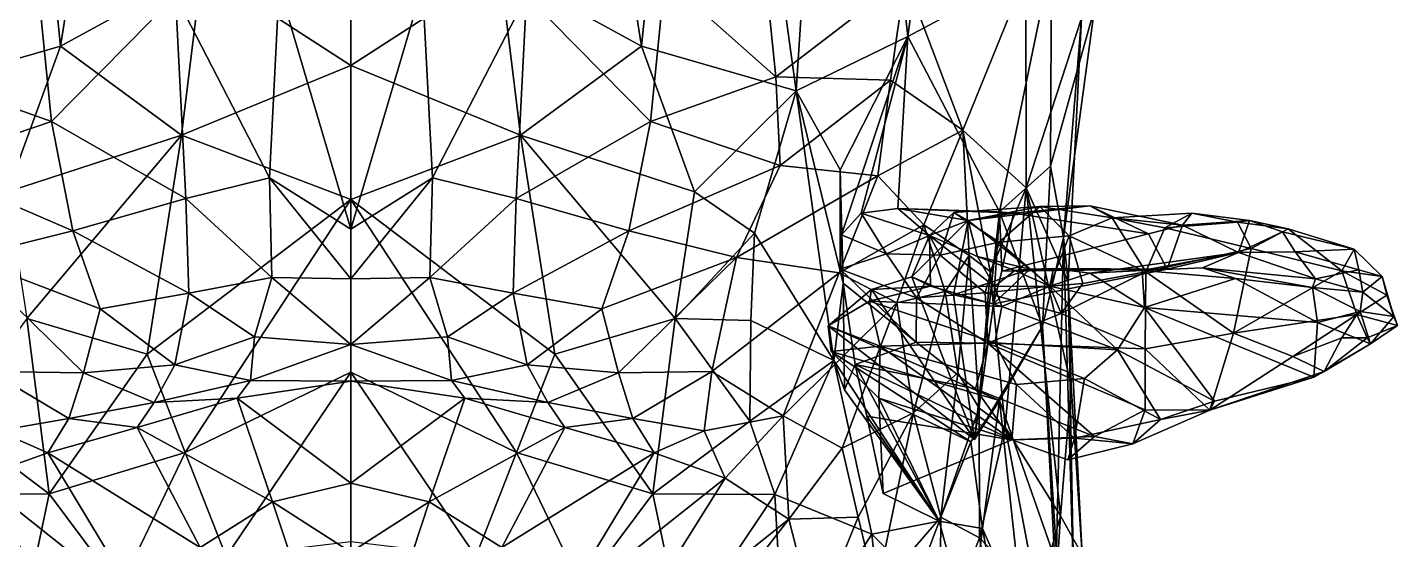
# Model space of a CAD drawing. Extents: x -0.2 to 0.2, y -0.63 to 0.63.
# Drawn here: x -0.0509 to 0.1646, y -0.4842 to -0.4037 of the extents above; entities that cross this region are included whole.
import ezdxf

# ---------------------------------------------------------------- set-up
doc = ezdxf.new("R2010")
doc.units = 0
doc.layers.add('SHEEP$LWO', color=1, linetype='CONTINUOUS')

msp = doc.modelspace()

# ---------------------------------------------------------------- linework, layer by layer
at = {"layer": 'SHEEP$LWO'}
for points in [[(0.07686, -0.30795, 0.86064), (0.05559, -0.30913, 0.87604), (0.06999, -0.41368, 0.872)], [(0.06999, -0.41368, 0.872), (0.0876, -0.40513, 0.83564), (0.07686, -0.30795, 0.86064)], [(0.0876, -0.40513, 0.83564), (0.10069, -0.30612, 0.84032), (0.07686, -0.30795, 0.86064)], [(0.0876, -0.40513, 0.83564), (0.11017, -0.39306, 0.79932), (0.10069, -0.30612, 0.84032)], [(-0.06999, -0.41368, 0.872), (-0.04568, -0.40667, 0.892), (-0.05559, -0.30913, 0.87604)], [(-0.05559, -0.30913, 0.87604), (-0.04568, -0.40667, 0.892), (-0.03065, -0.31232, 0.88377)], [(0.04568, -0.40667, 0.892), (0.05559, -0.30913, 0.87604), (0.03065, -0.31232, 0.88377)], [(0.04568, -0.40667, 0.892), (0.06999, -0.41368, 0.872), (0.05559, -0.30913, 0.87604)], [(-0.04568, -0.40667, 0.892), (-0.02345, -0.3945, 0.89297), (-0.03065, -0.31232, 0.88377)], [(0.02345, -0.3945, 0.89297), (0.04568, -0.40667, 0.892), (0.03065, -0.31232, 0.88377)], [(0, -0.40969, 0.90139), (0, -0.37872, 0.89239), (-0.02345, -0.3945, 0.89297)], [(0, -0.37872, 0.89239), (0, -0.40969, 0.90139), (0.02345, -0.3945, 0.89297)], [(0, -0.3931, 0.62891), (0, -0.43544, 0.63836), (-0.01127, -0.39723, 0.62462)], [(0, -0.43544, 0.63836), (0, -0.3931, 0.62891), (0.01127, -0.39723, 0.62462)], [(0.0876, -0.40513, 0.83564), (0.10199, -0.43268, 0.80934), (0.11017, -0.39306, 0.79932)], [(0.11003, -0.42551, 0.7875), (0.11017, -0.39306, 0.79932), (0.10199, -0.43268, 0.80934)], [(0.11691, -0.40071, 0.768), (0.11017, -0.39306, 0.79932), (0.11003, -0.42551, 0.7875)], [(-0.06679, -0.41148, 0.65139), (-0.06526, -0.39603, 0.6481), (-0.04936, -0.39596, 0.63065)], [(-0.04936, -0.39596, 0.63065), (-0.04709, -0.41851, 0.63838), (-0.06679, -0.41148, 0.65139)], [(-0.02759, -0.39866, 0.62669), (-0.04709, -0.41851, 0.63838), (-0.04936, -0.39596, 0.63065)], [(-0.02665, -0.42062, 0.89973), (-0.02345, -0.3945, 0.89297), (-0.04568, -0.40667, 0.892)], [(0, -0.40969, 0.90139), (-0.02345, -0.3945, 0.89297), (-0.02665, -0.42062, 0.89973)], [(0.02345, -0.3945, 0.89297), (0, -0.40969, 0.90139), (0.02665, -0.42062, 0.89973)], [(0.02345, -0.3945, 0.89297), (0.02665, -0.42062, 0.89973), (0.04568, -0.40667, 0.892)], [(0.04709, -0.41851, 0.63838), (0.02759, -0.39866, 0.62669), (0.04936, -0.39596, 0.63065)], [(0.04709, -0.41851, 0.63838), (0.04936, -0.39596, 0.63065), (0.06679, -0.41148, 0.65139)], [(0.06526, -0.39603, 0.6481), (0.06679, -0.41148, 0.65139), (0.04936, -0.39596, 0.63065)], [(0.06679, -0.41148, 0.65139), (0.06526, -0.39603, 0.6481), (0.08713, -0.39587, 0.66587)], [(0.08713, -0.39587, 0.66587), (0.08483, -0.41198, 0.66632), (0.06679, -0.41148, 0.65139)], [(0.08713, -0.39587, 0.66587), (0.09622, -0.41988, 0.6979), (0.08483, -0.41198, 0.66632)], [(0.08713, -0.39587, 0.66587), (0.10611, -0.39541, 0.69436), (0.09622, -0.41988, 0.6979)], [(0.09622, -0.41988, 0.6979), (0.10611, -0.39541, 0.69436), (0.10616, -0.42891, 0.72891)], [(0.10616, -0.42891, 0.72891), (0.10611, -0.39541, 0.69436), (0.11487, -0.40226, 0.73803)], [(-0.01127, -0.39723, 0.62462), (-0.01283, -0.42737, 0.63961), (-0.02759, -0.39866, 0.62669)], [(0, -0.43544, 0.63836), (-0.01283, -0.42737, 0.63961), (-0.01127, -0.39723, 0.62462)], [(0.01283, -0.42737, 0.63961), (0, -0.43544, 0.63836), (0.01127, -0.39723, 0.62462)], [(0.01283, -0.42737, 0.63961), (0.01127, -0.39723, 0.62462), (0.02759, -0.39866, 0.62669)], [(-0.02759, -0.39866, 0.62669), (-0.02599, -0.43061, 0.63729), (-0.04709, -0.41851, 0.63838)], [(-0.01283, -0.42737, 0.63961), (-0.02599, -0.43061, 0.63729), (-0.02759, -0.39866, 0.62669)], [(0.02599, -0.43061, 0.63729), (0.01283, -0.42737, 0.63961), (0.02759, -0.39866, 0.62669)], [(0.02599, -0.43061, 0.63729), (0.02759, -0.39866, 0.62669), (0.04709, -0.41851, 0.63838)], [(0.11206, -0.43675, 0.76823), (0.11691, -0.40071, 0.768), (0.11003, -0.42551, 0.7875)], [(0.11206, -0.43675, 0.76823), (0.11487, -0.40226, 0.73803), (0.11691, -0.40071, 0.768)], [(0.10616, -0.42891, 0.72891), (0.11487, -0.40226, 0.73803), (0.11279, -0.44369, 0.75128)], [(0.11279, -0.44369, 0.75128), (0.11487, -0.40226, 0.73803), (0.11206, -0.43675, 0.76823)], [(-0.04568, -0.40667, 0.892), (-0.06999, -0.41368, 0.872), (-0.054, -0.42957, 0.89408)], [(-0.02665, -0.42062, 0.89973), (-0.04568, -0.40667, 0.892), (-0.054, -0.42957, 0.89408)], [(0.04568, -0.40667, 0.892), (0.02665, -0.42062, 0.89973), (0.054, -0.42957, 0.89408)], [(0.06999, -0.41368, 0.872), (0.04568, -0.40667, 0.892), (0.054, -0.42957, 0.89408)], [(0.06999, -0.41368, 0.872), (0.07692, -0.42607, 0.85687), (0.0876, -0.40513, 0.83564)], [(0.0876, -0.40513, 0.83564), (0.07692, -0.42607, 0.85687), (0.07713, -0.43632, 0.83734)], [(0.08021, -0.43292, 0.83596), (0.0876, -0.40513, 0.83564), (0.07713, -0.43632, 0.83734)], [(0.08598, -0.43218, 0.829), (0.0876, -0.40513, 0.83564), (0.08021, -0.43292, 0.83596)], [(0.10199, -0.43268, 0.80934), (0.0876, -0.40513, 0.83564), (0.08598, -0.43218, 0.829)], [(-0.04709, -0.41851, 0.63838), (-0.06752, -0.42541, 0.64724), (-0.06679, -0.41148, 0.65139)], [(0, -0.43074, 0.90933), (0, -0.40969, 0.90139), (-0.02665, -0.42062, 0.89973)], [(0, -0.40969, 0.90139), (0, -0.43074, 0.90933), (0.02665, -0.42062, 0.89973)], [(0.06752, -0.42541, 0.64724), (0.04709, -0.41851, 0.63838), (0.06679, -0.41148, 0.65139)], [(0.06752, -0.42541, 0.64724), (0.06679, -0.41148, 0.65139), (0.08483, -0.41198, 0.66632)], [(0.06344, -0.43606, 0.88935), (0.06999, -0.41368, 0.872), (0.054, -0.42957, 0.89408)], [(0.06999, -0.41368, 0.872), (0.06344, -0.43606, 0.88935), (0.07595, -0.45606, 0.8741)], [(0.08483, -0.41198, 0.66632), (0.08286, -0.42703, 0.66372), (0.06752, -0.42541, 0.64724)], [(0.06999, -0.41368, 0.872), (0.07595, -0.45606, 0.8741), (0.07739, -0.44392, 0.86114)], [(0.06999, -0.41368, 0.872), (0.07739, -0.44392, 0.86114), (0.07692, -0.42607, 0.85687)], [(0.08286, -0.42703, 0.66372), (0.08483, -0.41198, 0.66632), (0.09622, -0.41988, 0.6979)], [(-0.04709, -0.41851, 0.63838), (-0.04372, -0.43568, 0.63762), (-0.06752, -0.42541, 0.64724)], [(-0.02599, -0.43061, 0.63729), (-0.04372, -0.43568, 0.63762), (-0.04709, -0.41851, 0.63838)], [(0.04372, -0.43568, 0.63762), (0.02599, -0.43061, 0.63729), (0.04709, -0.41851, 0.63838)], [(0.04372, -0.43568, 0.63762), (0.04709, -0.41851, 0.63838), (0.06752, -0.42541, 0.64724)], [(0.09622, -0.41988, 0.6979), (0.09009, -0.43476, 0.68035), (0.08286, -0.42703, 0.66372)], [(0.09009, -0.43476, 0.68035), (0.09622, -0.41988, 0.6979), (0.09724, -0.43955, 0.70139)], [(0.09622, -0.41988, 0.6979), (0.10616, -0.42891, 0.72891), (0.10054, -0.44209, 0.71516)], [(0.10054, -0.44209, 0.71516), (0.09724, -0.43955, 0.70139), (0.09622, -0.41988, 0.6979)], [(-0.054, -0.42957, 0.89408), (-0.051, -0.44947, 0.90189), (-0.02665, -0.42062, 0.89973)], [(-0.051, -0.44947, 0.90189), (-0.03207, -0.45506, 0.90898), (-0.02665, -0.42062, 0.89973)], [(0, -0.43074, 0.90933), (-0.02665, -0.42062, 0.89973), (-0.03207, -0.45506, 0.90898)], [(0.02665, -0.42062, 0.89973), (0, -0.43074, 0.90933), (0.03207, -0.45506, 0.90898)], [(0.03207, -0.45506, 0.90898), (0.051, -0.44947, 0.90189), (0.02665, -0.42062, 0.89973)], [(0.051, -0.44947, 0.90189), (0.054, -0.42957, 0.89408), (0.02665, -0.42062, 0.89973)], [(-0.04372, -0.43568, 0.63762), (-0.06061, -0.43989, 0.64943), (-0.06752, -0.42541, 0.64724)], [(0.06061, -0.43989, 0.64943), (0.04372, -0.43568, 0.63762), (0.06752, -0.42541, 0.64724)], [(0.06061, -0.43989, 0.64943), (0.06752, -0.42541, 0.64724), (0.08286, -0.42703, 0.66372)], [(0.07713, -0.43632, 0.83734), (0.07692, -0.42607, 0.85687), (0.07694, -0.44172, 0.83863)], [(0.07692, -0.42607, 0.85687), (0.07739, -0.44392, 0.86114), (0.07694, -0.44172, 0.83863)], [(0.10199, -0.43268, 0.80934), (0.10877, -0.45066, 0.79756), (0.11003, -0.42551, 0.7875)], [(0.11206, -0.43675, 0.76823), (0.11003, -0.42551, 0.7875), (0.10877, -0.45066, 0.79756)], [(-0.01283, -0.42737, 0.63961), (-0.01242, -0.44305, 0.63789), (-0.02599, -0.43061, 0.63729)], [(0, -0.43544, 0.63836), (0, -0.44326, 0.6381), (-0.01283, -0.42737, 0.63961)], [(0, -0.44326, 0.6381), (-0.01242, -0.44305, 0.63789), (-0.01283, -0.42737, 0.63961)], [(0, -0.44326, 0.6381), (0, -0.43544, 0.63836), (0.01283, -0.42737, 0.63961)], [(0.01242, -0.44305, 0.63789), (0, -0.44326, 0.6381), (0.01283, -0.42737, 0.63961)], [(0.01242, -0.44305, 0.63789), (0.01283, -0.42737, 0.63961), (0.02599, -0.43061, 0.63729)], [(0.08286, -0.42703, 0.66372), (0.07676, -0.44231, 0.66332), (0.06061, -0.43989, 0.64943)], [(0.07676, -0.44231, 0.66332), (0.08286, -0.42703, 0.66372), (0.09009, -0.43476, 0.68035)], [(-0.02599, -0.43061, 0.63729), (-0.0255, -0.44551, 0.63639), (-0.04372, -0.43568, 0.63762)], [(-0.03207, -0.45506, 0.90898), (-0.02605, -0.47057, 0.9089), (0, -0.43074, 0.90933)], [(-0.02605, -0.47057, 0.9089), (0, -0.45791, 0.91238), (0, -0.43074, 0.90933)], [(-0.0255, -0.44551, 0.63639), (-0.02599, -0.43061, 0.63729), (-0.01242, -0.44305, 0.63789)], [(0, -0.45791, 0.91238), (0.02605, -0.47057, 0.9089), (0, -0.43074, 0.90933)], [(0.02605, -0.47057, 0.9089), (0.03207, -0.45506, 0.90898), (0, -0.43074, 0.90933)], [(0.02599, -0.43061, 0.63729), (0.0255, -0.44551, 0.63639), (0.01242, -0.44305, 0.63789)], [(0.0255, -0.44551, 0.63639), (0.02599, -0.43061, 0.63729), (0.04372, -0.43568, 0.63762)], [(0.06344, -0.43606, 0.88935), (0.054, -0.42957, 0.89408), (0.051, -0.44947, 0.90189)], [(0.10054, -0.44209, 0.71516), (0.10616, -0.42891, 0.72891), (0.10287, -0.46658, 0.71931)], [(0.11158, -0.48053, 0.73564), (0.10287, -0.46658, 0.71931), (0.10616, -0.42891, 0.72891)], [(0.11328, -0.46013, 0.74424), (0.10616, -0.42891, 0.72891), (0.11279, -0.44369, 0.75128)], [(0.10616, -0.42891, 0.72891), (0.11328, -0.46013, 0.74424), (0.11158, -0.48053, 0.73564)], [(0.08021, -0.43292, 0.83596), (0.07713, -0.43632, 0.83734), (0.08424, -0.43932, 0.84329)], [(0.09096, -0.43643, 0.83955), (0.08598, -0.43218, 0.829), (0.08021, -0.43292, 0.83596)], [(0.09096, -0.43643, 0.83955), (0.08021, -0.43292, 0.83596), (0.08424, -0.43932, 0.84329)], [(0.10418, -0.43291, 0.82613), (0.10199, -0.43268, 0.80934), (0.08598, -0.43218, 0.829)], [(0.08598, -0.43218, 0.829), (0.09706, -0.43404, 0.83581), (0.10418, -0.43291, 0.82613)], [(0.09096, -0.43643, 0.83955), (0.09706, -0.43404, 0.83581), (0.08598, -0.43218, 0.829)], [(0.09096, -0.43643, 0.83955), (0.09482, -0.43282, 0.8443), (0.09706, -0.43404, 0.83581)], [(0.09482, -0.43282, 0.8443), (0.09096, -0.43643, 0.83955), (0.09266, -0.43953, 0.84869)], [(0.10193, -0.43746, 0.84937), (0.09482, -0.43282, 0.8443), (0.09266, -0.43953, 0.84869)], [(0.09482, -0.43282, 0.8443), (0.10833, -0.43186, 0.8424), (0.09706, -0.43404, 0.83581)], [(0.10833, -0.43186, 0.8424), (0.09482, -0.43282, 0.8443), (0.10193, -0.43746, 0.84937)], [(0.11622, -0.43175, 0.83), (0.09706, -0.43404, 0.83581), (0.10833, -0.43186, 0.8424)], [(0.09706, -0.43404, 0.83581), (0.11622, -0.43175, 0.83), (0.10418, -0.43291, 0.82613)], [(0.10107, -0.44715, 0.80671), (0.09806, -0.46848, 0.81031), (0.10199, -0.43268, 0.80934)], [(0.10199, -0.43268, 0.80934), (0.09806, -0.46848, 0.81031), (0.10877, -0.45066, 0.79756)], [(0.10199, -0.43268, 0.80934), (0.10234, -0.44202, 0.80152), (0.10107, -0.44715, 0.80671)], [(0.11296, -0.43646, 0.84733), (0.10833, -0.43186, 0.8424), (0.10193, -0.43746, 0.84937)], [(0.10199, -0.43268, 0.80934), (0.10418, -0.43291, 0.82613), (0.10234, -0.44202, 0.80152)], [(0.10418, -0.43291, 0.82613), (0.12543, -0.43616, 0.81281), (0.10234, -0.44202, 0.80152)], [(0.10418, -0.43291, 0.82613), (0.11622, -0.43175, 0.83), (0.12543, -0.43616, 0.81281)], [(0.10833, -0.43186, 0.8424), (0.1197, -0.43363, 0.84101), (0.11622, -0.43175, 0.83)], [(0.11296, -0.43646, 0.84733), (0.1197, -0.43363, 0.84101), (0.10833, -0.43186, 0.8424)], [(0.11622, -0.43175, 0.83), (0.1197, -0.43363, 0.84101), (0.13078, -0.43478, 0.81674)], [(0.11622, -0.43175, 0.83), (0.13078, -0.43478, 0.81674), (0.12543, -0.43616, 0.81281)], [(0.1197, -0.43363, 0.84101), (0.13223, -0.43289, 0.83102), (0.13078, -0.43478, 0.81674)], [(0.13223, -0.43289, 0.83102), (0.1197, -0.43363, 0.84101), (0.128, -0.43524, 0.84079)], [(0.128, -0.43524, 0.84079), (0.13944, -0.43435, 0.83135), (0.13223, -0.43289, 0.83102)], [(0.13223, -0.43289, 0.83102), (0.14129, -0.43406, 0.82103), (0.13078, -0.43478, 0.81674)], [(0.13944, -0.43435, 0.83135), (0.14129, -0.43406, 0.82103), (0.13223, -0.43289, 0.83102)], [(0.09009, -0.43476, 0.68035), (0.08585, -0.44703, 0.67423), (0.07676, -0.44231, 0.66332)], [(0.08585, -0.44703, 0.67423), (0.09009, -0.43476, 0.68035), (0.09342, -0.44522, 0.68995)], [(0.09706, -0.43404, 0.83581), (0.08821, -0.4429, 0.82679), (0.09477, -0.44575, 0.81938)], [(0.08821, -0.4429, 0.82679), (0.09706, -0.43404, 0.83581), (0.09096, -0.43643, 0.83955)], [(0.09724, -0.43955, 0.70139), (0.09342, -0.44522, 0.68995), (0.09009, -0.43476, 0.68035)], [(0.09853, -0.43975, 0.83875), (0.09096, -0.43643, 0.83955), (0.09706, -0.43404, 0.83581)], [(0.10676, -0.44174, 0.82992), (0.09706, -0.43404, 0.83581), (0.09477, -0.44575, 0.81938)], [(0.10676, -0.44174, 0.82992), (0.09853, -0.43975, 0.83875), (0.09706, -0.43404, 0.83581)], [(0.12498, -0.44215, 0.84777), (0.1197, -0.43363, 0.84101), (0.11296, -0.43646, 0.84733)], [(0.12498, -0.44215, 0.84777), (0.128, -0.43524, 0.84079), (0.1197, -0.43363, 0.84101)], [(0.12498, -0.44215, 0.84777), (0.14159, -0.43844, 0.83617), (0.128, -0.43524, 0.84079)], [(0.12838, -0.44172, 0.81004), (0.12543, -0.43616, 0.81281), (0.13078, -0.43478, 0.81674)], [(0.13944, -0.43435, 0.83135), (0.128, -0.43524, 0.84079), (0.14159, -0.43844, 0.83617)], [(0.13078, -0.43478, 0.81674), (0.13959, -0.4391, 0.81531), (0.12838, -0.44172, 0.81004)], [(0.13959, -0.4391, 0.81531), (0.13078, -0.43478, 0.81674), (0.14129, -0.43406, 0.82103)], [(0.13944, -0.43435, 0.83135), (0.14739, -0.43539, 0.82853), (0.14129, -0.43406, 0.82103)], [(0.14159, -0.43844, 0.83617), (0.14739, -0.43539, 0.82853), (0.13944, -0.43435, 0.83135)], [(0.14129, -0.43406, 0.82103), (0.14648, -0.43583, 0.81917), (0.13959, -0.4391, 0.81531)], [(0.14129, -0.43406, 0.82103), (0.14739, -0.43539, 0.82853), (0.14648, -0.43583, 0.81917)], [(-0.04372, -0.43568, 0.63762), (-0.03946, -0.44796, 0.63953), (-0.06061, -0.43989, 0.64943)], [(-0.03946, -0.44796, 0.63953), (-0.04372, -0.43568, 0.63762), (-0.0255, -0.44551, 0.63639)], [(0.04372, -0.43568, 0.63762), (0.03946, -0.44796, 0.63953), (0.0255, -0.44551, 0.63639)], [(0.03946, -0.44796, 0.63953), (0.04372, -0.43568, 0.63762), (0.06061, -0.43989, 0.64943)], [(0.0629, -0.4498, 0.89544), (0.06344, -0.43606, 0.88935), (0.051, -0.44947, 0.90189)], [(0.06344, -0.43606, 0.88935), (0.0629, -0.4498, 0.89544), (0.07595, -0.45606, 0.8741)], [(0.08424, -0.43932, 0.84329), (0.07713, -0.43632, 0.83734), (0.07694, -0.44172, 0.83863)], [(0.09096, -0.43643, 0.83955), (0.08424, -0.43932, 0.84329), (0.09266, -0.43953, 0.84869)], [(0.08821, -0.4429, 0.82679), (0.09096, -0.43643, 0.83955), (0.09116, -0.4444, 0.83739)], [(0.09096, -0.43643, 0.83955), (0.10122, -0.44443, 0.84159), (0.09116, -0.4444, 0.83739)], [(0.09853, -0.43975, 0.83875), (0.10122, -0.44443, 0.84159), (0.09096, -0.43643, 0.83955)], [(0.10989, -0.44439, 0.84425), (0.11296, -0.43646, 0.84733), (0.10193, -0.43746, 0.84937)], [(0.12543, -0.43616, 0.81281), (0.12838, -0.44172, 0.81004), (0.10234, -0.44202, 0.80152)], [(0.10877, -0.45066, 0.79756), (0.11086, -0.49074, 0.77163), (0.11206, -0.43675, 0.76823)], [(0.10989, -0.44439, 0.84425), (0.11509, -0.44398, 0.8514), (0.11296, -0.43646, 0.84733)], [(0.11086, -0.49074, 0.77163), (0.1137, -0.49214, 0.76304), (0.11206, -0.43675, 0.76823)], [(0.11206, -0.43675, 0.76823), (0.1137, -0.49214, 0.76304), (0.11279, -0.44369, 0.75128)], [(0.11509, -0.44398, 0.8514), (0.12498, -0.44215, 0.84777), (0.11296, -0.43646, 0.84733)], [(0.14847, -0.43897, 0.81747), (0.13959, -0.4391, 0.81531), (0.14648, -0.43583, 0.81917)], [(0.14739, -0.43539, 0.82853), (0.14159, -0.43844, 0.83617), (0.15582, -0.442, 0.83696)], [(0.14739, -0.43539, 0.82853), (0.15777, -0.43856, 0.82947), (0.14648, -0.43583, 0.81917)], [(0.14847, -0.43897, 0.81747), (0.14648, -0.43583, 0.81917), (0.15777, -0.43856, 0.82947)], [(0.15582, -0.442, 0.83696), (0.15777, -0.43856, 0.82947), (0.14739, -0.43539, 0.82853)], [(0.08424, -0.43932, 0.84329), (0.07694, -0.44172, 0.83863), (0.08893, -0.44623, 0.84737)], [(0.09266, -0.43953, 0.84869), (0.08424, -0.43932, 0.84329), (0.08893, -0.44623, 0.84737)], [(0.09266, -0.43953, 0.84869), (0.08893, -0.44623, 0.84737), (0.09972, -0.44542, 0.85178)], [(0.09972, -0.44542, 0.85178), (0.10193, -0.43746, 0.84937), (0.09266, -0.43953, 0.84869)], [(0.09724, -0.43955, 0.70139), (0.09543, -0.45802, 0.69948), (0.09342, -0.44522, 0.68995)], [(0.09724, -0.43955, 0.70139), (0.09879, -0.46355, 0.7102), (0.09543, -0.45802, 0.69948)], [(0.09724, -0.43955, 0.70139), (0.10054, -0.44209, 0.71516), (0.09879, -0.46355, 0.7102)], [(0.10193, -0.43746, 0.84937), (0.09972, -0.44542, 0.85178), (0.10989, -0.44439, 0.84425)], [(0.13959, -0.4391, 0.81531), (0.11618, -0.44237, 0.8355), (0.12838, -0.44172, 0.81004)], [(0.12445, -0.44192, 0.83295), (0.11618, -0.44237, 0.8355), (0.13959, -0.4391, 0.81531)], [(0.1339, -0.44153, 0.8275), (0.12445, -0.44192, 0.83295), (0.13959, -0.4391, 0.81531)], [(0.14159, -0.43844, 0.83617), (0.12498, -0.44215, 0.84777), (0.13878, -0.4518, 0.84738)], [(0.1339, -0.44153, 0.8275), (0.13959, -0.4391, 0.81531), (0.15167, -0.44323, 0.82241)], [(0.15582, -0.442, 0.83696), (0.14159, -0.43844, 0.83617), (0.13878, -0.4518, 0.84738)], [(0.15167, -0.44323, 0.82241), (0.13959, -0.4391, 0.81531), (0.14847, -0.43897, 0.81747)], [(0.15849, -0.4418, 0.82677), (0.14847, -0.43897, 0.81747), (0.15777, -0.43856, 0.82947)], [(0.14847, -0.43897, 0.81747), (0.15849, -0.4418, 0.82677), (0.15167, -0.44323, 0.82241)], [(0.16218, -0.44288, 0.83363), (0.15777, -0.43856, 0.82947), (0.15582, -0.442, 0.83696)], [(0.16218, -0.44288, 0.83363), (0.15849, -0.4418, 0.82677), (0.15777, -0.43856, 0.82947)], [(-0.05677, -0.45782, 0.65126), (-0.06061, -0.43989, 0.64943), (-0.04205, -0.45804, 0.64389)], [(-0.03946, -0.44796, 0.63953), (-0.04205, -0.45804, 0.64389), (-0.06061, -0.43989, 0.64943)], [(0.04205, -0.45804, 0.64389), (0.03946, -0.44796, 0.63953), (0.06061, -0.43989, 0.64943)], [(0.06061, -0.43989, 0.64943), (0.05677, -0.45782, 0.65126), (0.04205, -0.45804, 0.64389)], [(0.05677, -0.45782, 0.65126), (0.06061, -0.43989, 0.64943), (0.07676, -0.44231, 0.66332)], [(0.07694, -0.44172, 0.83863), (0.08889, -0.4532, 0.84548), (0.08893, -0.44623, 0.84737)], [(0.07694, -0.44172, 0.83863), (0.07739, -0.44392, 0.86114), (0.08889, -0.4532, 0.84548)], [(0.1044, -0.44191, 0.83915), (0.09853, -0.43975, 0.83875), (0.10676, -0.44174, 0.82992)], [(0.09853, -0.43975, 0.83875), (0.1044, -0.44191, 0.83915), (0.10122, -0.44443, 0.84159)], [(0.10107, -0.44715, 0.80671), (0.10234, -0.44202, 0.80152), (0.12838, -0.44172, 0.81004)], [(0.10676, -0.44174, 0.82992), (0.10107, -0.44715, 0.80671), (0.12838, -0.44172, 0.81004)], [(0.10676, -0.44174, 0.82992), (0.11049, -0.44162, 0.83607), (0.1044, -0.44191, 0.83915)], [(0.11049, -0.44162, 0.83607), (0.10989, -0.44439, 0.84425), (0.1044, -0.44191, 0.83915)], [(0.11049, -0.44162, 0.83607), (0.10676, -0.44174, 0.82992), (0.12838, -0.44172, 0.81004)], [(0.11049, -0.44162, 0.83607), (0.11618, -0.44237, 0.8355), (0.10989, -0.44439, 0.84425)], [(0.11618, -0.44237, 0.8355), (0.11049, -0.44162, 0.83607), (0.12838, -0.44172, 0.81004)], [(0.13911, -0.44316, 0.82732), (0.12445, -0.44192, 0.83295), (0.1339, -0.44153, 0.8275)], [(0.15122, -0.44459, 0.82568), (0.1339, -0.44153, 0.8275), (0.15167, -0.44323, 0.82241)], [(0.13911, -0.44316, 0.82732), (0.1339, -0.44153, 0.8275), (0.15122, -0.44459, 0.82568)], [(-0.01242, -0.44305, 0.63789), (-0.01519, -0.45234, 0.63599), (-0.0255, -0.44551, 0.63639)], [(-0.01519, -0.45234, 0.63599), (-0.01242, -0.44305, 0.63789), (0, -0.45358, 0.63449)], [(0, -0.44326, 0.6381), (0, -0.45358, 0.63449), (-0.01242, -0.44305, 0.63789)], [(0.01242, -0.44305, 0.63789), (0.01519, -0.45234, 0.63599), (0, -0.45358, 0.63449)], [(0, -0.45358, 0.63449), (0, -0.44326, 0.6381), (0.01242, -0.44305, 0.63789)], [(0.01519, -0.45234, 0.63599), (0.01242, -0.44305, 0.63789), (0.0255, -0.44551, 0.63639)], [(0.06798, -0.4648, 0.65858), (0.05677, -0.45782, 0.65126), (0.07676, -0.44231, 0.66332)], [(0.06798, -0.4648, 0.65858), (0.07676, -0.44231, 0.66332), (0.08585, -0.44703, 0.67423)], [(0.08188, -0.44491, 0.83005), (0.09806, -0.46848, 0.81031), (0.08821, -0.4429, 0.82679)], [(0.08821, -0.4429, 0.82679), (0.09116, -0.4444, 0.83739), (0.08188, -0.44491, 0.83005)], [(0.09806, -0.46848, 0.81031), (0.09477, -0.44575, 0.81938), (0.08821, -0.4429, 0.82679)], [(0.10107, -0.44715, 0.80671), (0.10676, -0.44174, 0.82992), (0.09477, -0.44575, 0.81938)], [(0.10287, -0.46658, 0.71931), (0.09879, -0.46355, 0.7102), (0.10054, -0.44209, 0.71516)], [(0.10989, -0.44439, 0.84425), (0.10122, -0.44443, 0.84159), (0.1044, -0.44191, 0.83915)], [(0.12478, -0.44774, 0.83759), (0.10989, -0.44439, 0.84425), (0.11618, -0.44237, 0.8355)], [(0.12498, -0.44215, 0.84777), (0.11509, -0.44398, 0.8514), (0.11167, -0.4487, 0.85345)], [(0.12489, -0.45427, 0.85277), (0.12498, -0.44215, 0.84777), (0.11167, -0.4487, 0.85345)], [(0.11279, -0.44369, 0.75128), (0.11497, -0.48665, 0.75264), (0.11328, -0.46013, 0.74424)], [(0.1137, -0.49214, 0.76304), (0.11497, -0.48665, 0.75264), (0.11279, -0.44369, 0.75128)], [(0.12478, -0.44774, 0.83759), (0.11618, -0.44237, 0.8355), (0.12445, -0.44192, 0.83295)], [(0.13911, -0.44316, 0.82732), (0.12478, -0.44774, 0.83759), (0.12445, -0.44192, 0.83295)], [(0.13911, -0.44316, 0.82732), (0.15199, -0.45012, 0.83033), (0.12478, -0.44774, 0.83759)], [(0.13878, -0.4518, 0.84738), (0.12498, -0.44215, 0.84777), (0.12489, -0.45427, 0.85277)], [(0.15582, -0.442, 0.83696), (0.13878, -0.4518, 0.84738), (0.15819, -0.44887, 0.84303)], [(0.15199, -0.45012, 0.83033), (0.13911, -0.44316, 0.82732), (0.15122, -0.44459, 0.82568)], [(0.15915, -0.44533, 0.82861), (0.15122, -0.44459, 0.82568), (0.15167, -0.44323, 0.82241)], [(0.15915, -0.44533, 0.82861), (0.15167, -0.44323, 0.82241), (0.15849, -0.4418, 0.82677)], [(0.16293, -0.44582, 0.83997), (0.15582, -0.442, 0.83696), (0.15819, -0.44887, 0.84303)], [(0.16293, -0.44582, 0.83997), (0.16218, -0.44288, 0.83363), (0.15582, -0.442, 0.83696)], [(0.15849, -0.4418, 0.82677), (0.16218, -0.44288, 0.83363), (0.15915, -0.44533, 0.82861)], [(0.16398, -0.44918, 0.83648), (0.15915, -0.44533, 0.82861), (0.16218, -0.44288, 0.83363)], [(0.16293, -0.44582, 0.83997), (0.16398, -0.44918, 0.83648), (0.16218, -0.44288, 0.83363)], [(-0.0255, -0.44551, 0.63639), (-0.02771, -0.45677, 0.63812), (-0.03946, -0.44796, 0.63953)], [(-0.02771, -0.45677, 0.63812), (-0.0255, -0.44551, 0.63639), (-0.01519, -0.45234, 0.63599)], [(0.0255, -0.44551, 0.63639), (0.02771, -0.45677, 0.63812), (0.01519, -0.45234, 0.63599)], [(0.02771, -0.45677, 0.63812), (0.0255, -0.44551, 0.63639), (0.03946, -0.44796, 0.63953)], [(0.07504, -0.45063, 0.81906), (0.08188, -0.44491, 0.83005), (0.08153, -0.44673, 0.83058)], [(0.08188, -0.44491, 0.83005), (0.07504, -0.45063, 0.81906), (0.09806, -0.46848, 0.81031)], [(0.07763, -0.46068, 0.85761), (0.07739, -0.44392, 0.86114), (0.07595, -0.45606, 0.8741)], [(0.07927, -0.45672, 0.83876), (0.07739, -0.44392, 0.86114), (0.07763, -0.46068, 0.85761)], [(0.07739, -0.44392, 0.86114), (0.07927, -0.45672, 0.83876), (0.08889, -0.4532, 0.84548)], [(0.08153, -0.44673, 0.83058), (0.09116, -0.4444, 0.83739), (0.10235, -0.44757, 0.84164)], [(0.08153, -0.44673, 0.83058), (0.08188, -0.44491, 0.83005), (0.09116, -0.4444, 0.83739)], [(0.08845, -0.46432, 0.68781), (0.08585, -0.44703, 0.67423), (0.09342, -0.44522, 0.68995)], [(0.08845, -0.46432, 0.68781), (0.09342, -0.44522, 0.68995), (0.09543, -0.45802, 0.69948)], [(0.08893, -0.44623, 0.84737), (0.10018, -0.45335, 0.85301), (0.09972, -0.44542, 0.85178)], [(0.10122, -0.44443, 0.84159), (0.10235, -0.44757, 0.84164), (0.09116, -0.4444, 0.83739)], [(0.09806, -0.46848, 0.81031), (0.10107, -0.44715, 0.80671), (0.09477, -0.44575, 0.81938)], [(0.09972, -0.44542, 0.85178), (0.11167, -0.4487, 0.85345), (0.10989, -0.44439, 0.84425)], [(0.09972, -0.44542, 0.85178), (0.10018, -0.45335, 0.85301), (0.11167, -0.4487, 0.85345)], [(0.10235, -0.44757, 0.84164), (0.10122, -0.44443, 0.84159), (0.10989, -0.44439, 0.84425)], [(0.12056, -0.4544, 0.84349), (0.10235, -0.44757, 0.84164), (0.10989, -0.44439, 0.84425)], [(0.11167, -0.4487, 0.85345), (0.11509, -0.44398, 0.8514), (0.10989, -0.44439, 0.84425)], [(0.12056, -0.4544, 0.84349), (0.10989, -0.44439, 0.84425), (0.12478, -0.44774, 0.83759)], [(0.15122, -0.44459, 0.82568), (0.15915, -0.44533, 0.82861), (0.1587, -0.44839, 0.83106)], [(0.15199, -0.45012, 0.83033), (0.15122, -0.44459, 0.82568), (0.1587, -0.44839, 0.83106)], [(0.1646, -0.45059, 0.84155), (0.16293, -0.44582, 0.83997), (0.15819, -0.44887, 0.84303)], [(0.1587, -0.44839, 0.83106), (0.15915, -0.44533, 0.82861), (0.16398, -0.44918, 0.83648)], [(0.16293, -0.44582, 0.83997), (0.1646, -0.45059, 0.84155), (0.16398, -0.44918, 0.83648)], [(-0.04205, -0.45804, 0.64389), (-0.03946, -0.44796, 0.63953), (-0.02771, -0.45677, 0.63812)], [(0.03946, -0.44796, 0.63953), (0.04205, -0.45804, 0.64389), (0.02771, -0.45677, 0.63812)], [(0.07727, -0.46984, 0.67049), (0.06798, -0.4648, 0.65858), (0.08585, -0.44703, 0.67423)], [(0.08325, -0.45384, 0.83082), (0.07504, -0.45063, 0.81906), (0.08153, -0.44673, 0.83058)], [(0.07727, -0.46984, 0.67049), (0.08585, -0.44703, 0.67423), (0.08845, -0.46432, 0.68781)], [(0.08153, -0.44673, 0.83058), (0.10125, -0.4533, 0.84124), (0.08325, -0.45384, 0.83082)], [(0.08153, -0.44673, 0.83058), (0.10235, -0.44757, 0.84164), (0.10125, -0.4533, 0.84124)], [(0.08893, -0.44623, 0.84737), (0.08889, -0.4532, 0.84548), (0.10018, -0.45335, 0.85301)], [(0.12056, -0.4544, 0.84349), (0.10125, -0.4533, 0.84124), (0.10235, -0.44757, 0.84164)], [(0.12056, -0.4544, 0.84349), (0.12478, -0.44774, 0.83759), (0.1358, -0.46246, 0.84464)], [(0.12478, -0.44774, 0.83759), (0.15199, -0.45012, 0.83033), (0.1514, -0.45868, 0.83885)], [(0.12478, -0.44774, 0.83759), (0.1514, -0.45868, 0.83885), (0.1358, -0.46246, 0.84464)], [(-0.051, -0.44947, 0.90189), (-0.06271, -0.46562, 0.89588), (-0.04748, -0.47705, 0.90366)], [(-0.051, -0.44947, 0.90189), (-0.04748, -0.47705, 0.90366), (-0.03207, -0.45506, 0.90898)], [(0.04748, -0.47705, 0.90366), (0.051, -0.44947, 0.90189), (0.03207, -0.45506, 0.90898)], [(0.06271, -0.46562, 0.89588), (0.051, -0.44947, 0.90189), (0.04748, -0.47705, 0.90366)], [(0.051, -0.44947, 0.90189), (0.06271, -0.46562, 0.89588), (0.0629, -0.4498, 0.89544)], [(0.07595, -0.45606, 0.8741), (0.0629, -0.4498, 0.89544), (0.06271, -0.46562, 0.89588)], [(0.10018, -0.45335, 0.85301), (0.12489, -0.45427, 0.85277), (0.11167, -0.4487, 0.85345)], [(0.13878, -0.4518, 0.84738), (0.14813, -0.45544, 0.84572), (0.15819, -0.44887, 0.84303)], [(0.15819, -0.44887, 0.84303), (0.14813, -0.45544, 0.84572), (0.15583, -0.45249, 0.84359)], [(0.15199, -0.45012, 0.83033), (0.16033, -0.45347, 0.83746), (0.1514, -0.45868, 0.83885)], [(0.16033, -0.45347, 0.83746), (0.15199, -0.45012, 0.83033), (0.1587, -0.44839, 0.83106)], [(0.15819, -0.44887, 0.84303), (0.15583, -0.45249, 0.84359), (0.15979, -0.4525, 0.84234)], [(0.15819, -0.44887, 0.84303), (0.15979, -0.4525, 0.84234), (0.1646, -0.45059, 0.84155)], [(0.16033, -0.45347, 0.83746), (0.1587, -0.44839, 0.83106), (0.16398, -0.44918, 0.83648)], [(0.1646, -0.45059, 0.84155), (0.16033, -0.45347, 0.83746), (0.16398, -0.44918, 0.83648)], [(-0.01519, -0.45234, 0.63599), (-0.01579, -0.4592, 0.63462), (-0.02771, -0.45677, 0.63812)], [(-0.01579, -0.4592, 0.63462), (-0.01519, -0.45234, 0.63599), (0, -0.45358, 0.63449)], [(0.01519, -0.45234, 0.63599), (0.01579, -0.4592, 0.63462), (0, -0.45358, 0.63449)], [(0.01579, -0.4592, 0.63462), (0.01519, -0.45234, 0.63599), (0.02771, -0.45677, 0.63812)], [(0.07552, -0.45465, 0.82466), (0.07504, -0.45063, 0.81906), (0.08325, -0.45384, 0.83082)], [(0.07504, -0.45063, 0.81906), (0.07552, -0.45465, 0.82466), (0.10198, -0.46237, 0.8152)], [(0.09806, -0.46848, 0.81031), (0.07504, -0.45063, 0.81906), (0.10198, -0.46237, 0.8152)], [(0.10877, -0.45066, 0.79756), (0.09806, -0.46848, 0.81031), (0.10198, -0.46237, 0.8152)], [(0.10198, -0.46237, 0.8152), (0.11106, -0.48829, 0.7828), (0.10877, -0.45066, 0.79756)], [(0.11106, -0.48829, 0.7828), (0.11086, -0.49074, 0.77163), (0.10877, -0.45066, 0.79756)], [(0.13508, -0.4639, 0.85067), (0.13878, -0.4518, 0.84738), (0.12489, -0.45427, 0.85277)], [(0.13508, -0.4639, 0.85067), (0.14813, -0.45544, 0.84572), (0.13878, -0.4518, 0.84738)], [(0.14813, -0.45544, 0.84572), (0.15306, -0.45783, 0.84343), (0.15583, -0.45249, 0.84359)], [(0.15306, -0.45783, 0.84343), (0.15979, -0.4525, 0.84234), (0.15583, -0.45249, 0.84359)], [(0.16033, -0.45347, 0.83746), (0.15979, -0.4525, 0.84234), (0.15306, -0.45783, 0.84343)], [(0.15979, -0.4525, 0.84234), (0.16033, -0.45347, 0.83746), (0.1646, -0.45059, 0.84155)], [(0, -0.45358, 0.63449), (0, -0.45934, 0.63186), (-0.01579, -0.4592, 0.63462)], [(0, -0.45934, 0.63186), (0, -0.45358, 0.63449), (0.01579, -0.4592, 0.63462)], [(0.08302, -0.46198, 0.83131), (0.07552, -0.45465, 0.82466), (0.08325, -0.45384, 0.83082)], [(0.09748, -0.46888, 0.82071), (0.07552, -0.45465, 0.82466), (0.08302, -0.46198, 0.83131)], [(0.10198, -0.46237, 0.8152), (0.07552, -0.45465, 0.82466), (0.09748, -0.46888, 0.82071)], [(0.07927, -0.45672, 0.83876), (0.0982, -0.46055, 0.85006), (0.08889, -0.4532, 0.84548)], [(0.08325, -0.45384, 0.83082), (0.10391, -0.46856, 0.84459), (0.08302, -0.46198, 0.83131)], [(0.08325, -0.45384, 0.83082), (0.10125, -0.4533, 0.84124), (0.10468, -0.45986, 0.84199)], [(0.08325, -0.45384, 0.83082), (0.10468, -0.45986, 0.84199), (0.10391, -0.46856, 0.84459)], [(0.08889, -0.4532, 0.84548), (0.0982, -0.46055, 0.85006), (0.10018, -0.45335, 0.85301)], [(0.10018, -0.45335, 0.85301), (0.0982, -0.46055, 0.85006), (0.11695, -0.46805, 0.85474)], [(0.10018, -0.45335, 0.85301), (0.12491, -0.46385, 0.85563), (0.12489, -0.45427, 0.85277)], [(0.10018, -0.45335, 0.85301), (0.11695, -0.46805, 0.85474), (0.12491, -0.46385, 0.85563)], [(0.10468, -0.45986, 0.84199), (0.10125, -0.4533, 0.84124), (0.11538, -0.45893, 0.84489)], [(0.12056, -0.4544, 0.84349), (0.11538, -0.45893, 0.84489), (0.10125, -0.4533, 0.84124)], [(0.11538, -0.45893, 0.84489), (0.12056, -0.4544, 0.84349), (0.1273, -0.46538, 0.84795)], [(0.12056, -0.4544, 0.84349), (0.1358, -0.46246, 0.84464), (0.1273, -0.46538, 0.84795)], [(0.13508, -0.4639, 0.85067), (0.12489, -0.45427, 0.85277), (0.12491, -0.46385, 0.85563)], [(0.15306, -0.45783, 0.84343), (0.1514, -0.45868, 0.83885), (0.16033, -0.45347, 0.83746)], [(-0.04748, -0.47705, 0.90366), (-0.02605, -0.47057, 0.9089), (-0.03207, -0.45506, 0.90898)], [(-0.02771, -0.45677, 0.63812), (-0.03096, -0.46271, 0.63969), (-0.04205, -0.45804, 0.64389)], [(-0.03096, -0.46271, 0.63969), (-0.02771, -0.45677, 0.63812), (-0.01579, -0.4592, 0.63462)], [(0.02771, -0.45677, 0.63812), (0.03096, -0.46271, 0.63969), (0.01579, -0.4592, 0.63462)], [(0.02605, -0.47057, 0.9089), (0.04748, -0.47705, 0.90366), (0.03207, -0.45506, 0.90898)], [(0.03096, -0.46271, 0.63969), (0.02771, -0.45677, 0.63812), (0.04205, -0.45804, 0.64389)], [(0.06271, -0.46562, 0.89588), (0.06668, -0.47716, 0.89015), (0.07595, -0.45606, 0.8741)], [(0.06668, -0.47716, 0.89015), (0.08193, -0.48337, 0.867), (0.07595, -0.45606, 0.8741)], [(0.07595, -0.45606, 0.8741), (0.09249, -0.48134, 0.8438), (0.07763, -0.46068, 0.85761)], [(0.07595, -0.45606, 0.8741), (0.08193, -0.48337, 0.867), (0.09249, -0.48134, 0.8438)], [(0.07763, -0.46068, 0.85761), (0.09249, -0.48134, 0.8438), (0.07927, -0.45672, 0.83876)], [(0.07927, -0.45672, 0.83876), (0.09249, -0.48134, 0.8438), (0.08112, -0.46483, 0.83816)], [(0.07927, -0.45672, 0.83876), (0.10391, -0.46856, 0.84459), (0.0982, -0.46055, 0.85006)], [(0.07927, -0.45672, 0.83876), (0.08112, -0.46483, 0.83816), (0.10391, -0.46856, 0.84459)], [(0.13508, -0.4639, 0.85067), (0.15306, -0.45783, 0.84343), (0.14813, -0.45544, 0.84572)], [(-0.05557, -0.46715, 0.64982), (-0.05677, -0.45782, 0.65126), (-0.04435, -0.4652, 0.64579)], [(-0.04205, -0.45804, 0.64389), (-0.04435, -0.4652, 0.64579), (-0.05677, -0.45782, 0.65126)], [(-0.04435, -0.4652, 0.64579), (-0.04205, -0.45804, 0.64389), (-0.03096, -0.46271, 0.63969)], [(-0.02605, -0.47057, 0.9089), (-0.01965, -0.48692, 0.90681), (0, -0.45791, 0.91238)], [(-0.01965, -0.48692, 0.90681), (0, -0.48453, 0.91242), (0, -0.45791, 0.91238)], [(0, -0.48453, 0.91242), (0.01965, -0.48692, 0.90681), (0, -0.45791, 0.91238)], [(0.01965, -0.48692, 0.90681), (0.02605, -0.47057, 0.9089), (0, -0.45791, 0.91238)], [(0.04205, -0.45804, 0.64389), (0.04435, -0.4652, 0.64579), (0.03096, -0.46271, 0.63969)], [(0.04435, -0.4652, 0.64579), (0.04205, -0.45804, 0.64389), (0.05677, -0.45782, 0.65126)], [(0.05677, -0.45782, 0.65126), (0.05557, -0.46715, 0.64982), (0.04435, -0.4652, 0.64579)], [(0.05557, -0.46715, 0.64982), (0.05677, -0.45782, 0.65126), (0.06798, -0.4648, 0.65858)], [(0.09543, -0.45802, 0.69948), (0.09274, -0.48074, 0.70237), (0.08845, -0.46432, 0.68781)], [(0.09879, -0.46355, 0.7102), (0.09274, -0.48074, 0.70237), (0.09543, -0.45802, 0.69948)], [(0.10468, -0.45986, 0.84199), (0.11538, -0.45893, 0.84489), (0.11379, -0.46831, 0.84547)], [(0.11538, -0.45893, 0.84489), (0.1273, -0.46538, 0.84795), (0.11379, -0.46831, 0.84547)], [(0.1514, -0.45868, 0.83885), (0.15306, -0.45783, 0.84343), (0.13508, -0.4639, 0.85067)], [(0.13508, -0.4639, 0.85067), (0.1358, -0.46246, 0.84464), (0.1514, -0.45868, 0.83885)], [(-0.01579, -0.4592, 0.63462), (-0.01792, -0.462, 0.63672), (-0.03096, -0.46271, 0.63969)], [(-0.01792, -0.462, 0.63672), (-0.01579, -0.4592, 0.63462), (0, -0.45934, 0.63186)], [(0, -0.45934, 0.63186), (0, -0.47537, 0.63176), (-0.01792, -0.462, 0.63672)], [(0.01579, -0.4592, 0.63462), (0.01792, -0.462, 0.63672), (0, -0.45934, 0.63186)], [(0, -0.47537, 0.63176), (0, -0.45934, 0.63186), (0.01792, -0.462, 0.63672)], [(0.01792, -0.462, 0.63672), (0.01579, -0.4592, 0.63462), (0.03096, -0.46271, 0.63969)], [(0.10391, -0.46856, 0.84459), (0.11695, -0.46805, 0.85474), (0.0982, -0.46055, 0.85006)], [(0.10468, -0.45986, 0.84199), (0.11379, -0.46831, 0.84547), (0.10391, -0.46856, 0.84459)], [(0.11328, -0.46013, 0.74424), (0.11497, -0.48665, 0.75264), (0.11158, -0.48053, 0.73564)], [(-0.03096, -0.46271, 0.63969), (-0.03364, -0.4666, 0.64353), (-0.04435, -0.4652, 0.64579)], [(-0.03364, -0.4666, 0.64353), (-0.03096, -0.46271, 0.63969), (-0.01792, -0.462, 0.63672)], [(-0.01792, -0.462, 0.63672), (-0.01232, -0.47828, 0.63484), (-0.03364, -0.4666, 0.64353)], [(0, -0.47537, 0.63176), (-0.01232, -0.47828, 0.63484), (-0.01792, -0.462, 0.63672)], [(0.01232, -0.47828, 0.63484), (0, -0.47537, 0.63176), (0.01792, -0.462, 0.63672)], [(0.01232, -0.47828, 0.63484), (0.01792, -0.462, 0.63672), (0.03364, -0.4666, 0.64353)], [(0.03096, -0.46271, 0.63969), (0.03364, -0.4666, 0.64353), (0.01792, -0.462, 0.63672)], [(0.03364, -0.4666, 0.64353), (0.03096, -0.46271, 0.63969), (0.04435, -0.4652, 0.64579)], [(0.08302, -0.46198, 0.83131), (0.09249, -0.48134, 0.8438), (0.09748, -0.46888, 0.82071)], [(0.08369, -0.477, 0.83216), (0.09249, -0.48134, 0.8438), (0.08302, -0.46198, 0.83131)], [(0.08369, -0.477, 0.83216), (0.08302, -0.46198, 0.83131), (0.10391, -0.46856, 0.84459)], [(0.09748, -0.46888, 0.82071), (0.09934, -0.48252, 0.81951), (0.10198, -0.46237, 0.8152)], [(0.09934, -0.48252, 0.81951), (0.10579, -0.49716, 0.79684), (0.10198, -0.46237, 0.8152)], [(0.10579, -0.49716, 0.79684), (0.11106, -0.48829, 0.7828), (0.10198, -0.46237, 0.8152)], [(0.13508, -0.4639, 0.85067), (0.1273, -0.46538, 0.84795), (0.1358, -0.46246, 0.84464)], [(-0.04435, -0.4652, 0.64579), (-0.04766, -0.47059, 0.64938), (-0.05557, -0.46715, 0.64982)], [(-0.04766, -0.47059, 0.64938), (-0.04435, -0.4652, 0.64579), (-0.03364, -0.4666, 0.64353)], [(0.04435, -0.4652, 0.64579), (0.04766, -0.47059, 0.64938), (0.03364, -0.4666, 0.64353)], [(0.04766, -0.47059, 0.64938), (0.04435, -0.4652, 0.64579), (0.05557, -0.46715, 0.64982)], [(0.05883, -0.47461, 0.65374), (0.05557, -0.46715, 0.64982), (0.06798, -0.4648, 0.65858)], [(0.06884, -0.48103, 0.6635), (0.05883, -0.47461, 0.65374), (0.06798, -0.4648, 0.65858)], [(0.06884, -0.48103, 0.6635), (0.06798, -0.4648, 0.65858), (0.07727, -0.46984, 0.67049)], [(0.07979, -0.4807, 0.6758), (0.07727, -0.46984, 0.67049), (0.08845, -0.46432, 0.68781)], [(0.08262, -0.49244, 0.68534), (0.07979, -0.4807, 0.6758), (0.08845, -0.46432, 0.68781)], [(0.08112, -0.46483, 0.83816), (0.09249, -0.48134, 0.8438), (0.08369, -0.477, 0.83216)], [(0.08112, -0.46483, 0.83816), (0.08369, -0.477, 0.83216), (0.10391, -0.46856, 0.84459)], [(0.08845, -0.46432, 0.68781), (0.09274, -0.48074, 0.70237), (0.08262, -0.49244, 0.68534)], [(0.09879, -0.46355, 0.7102), (0.09882, -0.48396, 0.71313), (0.09274, -0.48074, 0.70237)], [(0.09879, -0.46355, 0.7102), (0.10287, -0.46658, 0.71931), (0.09882, -0.48396, 0.71313)], [(0.12298, -0.4692, 0.85207), (0.11379, -0.46831, 0.84547), (0.1273, -0.46538, 0.84795)], [(0.11695, -0.46805, 0.85474), (0.12298, -0.4692, 0.85207), (0.12491, -0.46385, 0.85563)], [(0.12298, -0.4692, 0.85207), (0.13508, -0.4639, 0.85067), (0.12491, -0.46385, 0.85563)], [(0.13508, -0.4639, 0.85067), (0.12298, -0.4692, 0.85207), (0.1273, -0.46538, 0.84795)], [(-0.06668, -0.47716, 0.89015), (-0.04748, -0.47705, 0.90366), (-0.06271, -0.46562, 0.89588)], [(-0.05883, -0.47461, 0.65374), (-0.05557, -0.46715, 0.64982), (-0.04766, -0.47059, 0.64938)], [(-0.03364, -0.4666, 0.64353), (-0.02372, -0.48551, 0.64083), (-0.04766, -0.47059, 0.64938)], [(-0.01232, -0.47828, 0.63484), (-0.02372, -0.48551, 0.64083), (-0.03364, -0.4666, 0.64353)], [(0.02372, -0.48551, 0.64083), (0.01232, -0.47828, 0.63484), (0.03364, -0.4666, 0.64353)], [(0.02372, -0.48551, 0.64083), (0.03364, -0.4666, 0.64353), (0.04766, -0.47059, 0.64938)], [(0.04748, -0.47705, 0.90366), (0.06668, -0.47716, 0.89015), (0.06271, -0.46562, 0.89588)], [(0.05557, -0.46715, 0.64982), (0.05883, -0.47461, 0.65374), (0.04766, -0.47059, 0.64938)], [(0.10287, -0.46658, 0.71931), (0.10801, -0.49363, 0.72737), (0.09882, -0.48396, 0.71313)], [(0.10287, -0.46658, 0.71931), (0.11158, -0.48053, 0.73564), (0.10801, -0.49363, 0.72737)], [(0.09748, -0.46888, 0.82071), (0.09249, -0.48134, 0.8438), (0.09934, -0.48252, 0.81951)], [(0.10391, -0.46856, 0.84459), (0.11272, -0.47169, 0.84754), (0.11695, -0.46805, 0.85474)], [(0.11379, -0.46831, 0.84547), (0.11272, -0.47169, 0.84754), (0.10391, -0.46856, 0.84459)], [(0.11272, -0.47169, 0.84754), (0.12298, -0.4692, 0.85207), (0.11695, -0.46805, 0.85474)], [(0.12298, -0.4692, 0.85207), (0.11272, -0.47169, 0.84754), (0.11379, -0.46831, 0.84547)], [(-0.04766, -0.47059, 0.64938), (-0.03276, -0.49529, 0.64678), (-0.05883, -0.47461, 0.65374)], [(-0.02372, -0.48551, 0.64083), (-0.03276, -0.49529, 0.64678), (-0.04766, -0.47059, 0.64938)], [(-0.04748, -0.47705, 0.90366), (-0.03634, -0.49192, 0.90322), (-0.02605, -0.47057, 0.9089)], [(-0.03634, -0.49192, 0.90322), (-0.01965, -0.48692, 0.90681), (-0.02605, -0.47057, 0.9089)], [(0.01965, -0.48692, 0.90681), (0.03634, -0.49192, 0.90322), (0.02605, -0.47057, 0.9089)], [(0.03276, -0.49529, 0.64678), (0.02372, -0.48551, 0.64083), (0.04766, -0.47059, 0.64938)], [(0.03634, -0.49192, 0.90322), (0.04748, -0.47705, 0.90366), (0.02605, -0.47057, 0.9089)], [(0.03276, -0.49529, 0.64678), (0.04766, -0.47059, 0.64938), (0.05883, -0.47461, 0.65374)], [(0.06884, -0.48103, 0.6635), (0.07727, -0.46984, 0.67049), (0.07979, -0.4807, 0.6758)], [(-0.06884, -0.48103, 0.6635), (-0.05883, -0.47461, 0.65374), (-0.04064, -0.50365, 0.64911)], [(-0.03276, -0.49529, 0.64678), (-0.04064, -0.50365, 0.64911), (-0.05883, -0.47461, 0.65374)], [(0, -0.47537, 0.63176), (0, -0.48623, 0.61892), (-0.01232, -0.47828, 0.63484)], [(0, -0.48623, 0.61892), (0, -0.47537, 0.63176), (0.01232, -0.47828, 0.63484)], [(0.04064, -0.50365, 0.64911), (0.03276, -0.49529, 0.64678), (0.05883, -0.47461, 0.65374)], [(0.05883, -0.47461, 0.65374), (0.06884, -0.48103, 0.6635), (0.04064, -0.50365, 0.64911)], [(-0.04748, -0.47705, 0.90366), (-0.06668, -0.47716, 0.89015), (-0.05209, -0.49897, 0.89467)], [(-0.05209, -0.49897, 0.89467), (-0.03634, -0.49192, 0.90322), (-0.04748, -0.47705, 0.90366)], [(-0.01232, -0.47828, 0.63484), (-0.00841, -0.49012, 0.62132), (-0.02372, -0.48551, 0.64083)], [(0, -0.48623, 0.61892), (-0.00841, -0.49012, 0.62132), (-0.01232, -0.47828, 0.63484)], [(0.00841, -0.49012, 0.62132), (0, -0.48623, 0.61892), (0.01232, -0.47828, 0.63484)], [(0.00841, -0.49012, 0.62132), (0.01232, -0.47828, 0.63484), (0.02372, -0.48551, 0.64083)], [(0.03634, -0.49192, 0.90322), (0.05209, -0.49897, 0.89467), (0.04748, -0.47705, 0.90366)], [(0.06668, -0.47716, 0.89015), (0.04748, -0.47705, 0.90366), (0.05209, -0.49897, 0.89467)], [(0.05209, -0.49897, 0.89467), (0.06818, -0.50466, 0.88443), (0.06668, -0.47716, 0.89015)], [(0.06668, -0.47716, 0.89015), (0.06818, -0.50466, 0.88443), (0.08193, -0.48337, 0.867)], [(-0.073, -0.49723, 0.67372), (-0.06884, -0.48103, 0.6635), (-0.04689, -0.5094, 0.65276)], [(-0.04689, -0.5094, 0.65276), (-0.06884, -0.48103, 0.6635), (-0.04064, -0.50365, 0.64911)], [(0.06884, -0.48103, 0.6635), (0.04689, -0.5094, 0.65276), (0.04064, -0.50365, 0.64911)], [(0.06884, -0.48103, 0.6635), (0.073, -0.49723, 0.67372), (0.04689, -0.5094, 0.65276)], [(0.073, -0.49723, 0.67372), (0.06884, -0.48103, 0.6635), (0.07979, -0.4807, 0.6758)], [(0.073, -0.49723, 0.67372), (0.07979, -0.4807, 0.6758), (0.08262, -0.49244, 0.68534)], [(0.08193, -0.48337, 0.867), (0.09727, -0.49892, 0.83464), (0.09249, -0.48134, 0.8438)], [(0.09274, -0.48074, 0.70237), (0.08409, -0.50361, 0.69524), (0.08262, -0.49244, 0.68534)], [(0.09274, -0.48074, 0.70237), (0.09259, -0.50018, 0.70683), (0.08409, -0.50361, 0.69524)], [(0.09249, -0.48134, 0.8438), (0.09727, -0.49892, 0.83464), (0.09934, -0.48252, 0.81951)], [(0.09882, -0.48396, 0.71313), (0.09259, -0.50018, 0.70683), (0.09274, -0.48074, 0.70237)], [(0.09727, -0.49892, 0.83464), (0.104, -0.5084, 0.81026), (0.09934, -0.48252, 0.81951)], [(0.104, -0.5084, 0.81026), (0.10579, -0.49716, 0.79684), (0.09934, -0.48252, 0.81951)], [(0.11158, -0.48053, 0.73564), (0.11026, -0.50099, 0.73928), (0.10801, -0.49363, 0.72737)], [(0.11497, -0.48665, 0.75264), (0.11026, -0.50099, 0.73928), (0.11158, -0.48053, 0.73564)], [(0.06818, -0.50466, 0.88443), (0.08446, -0.50806, 0.86096), (0.08193, -0.48337, 0.867)], [(0.08193, -0.48337, 0.867), (0.08446, -0.50806, 0.86096), (0.09727, -0.49892, 0.83464)], [(0.09882, -0.48396, 0.71313), (0.10314, -0.50951, 0.72511), (0.09259, -0.50018, 0.70683)], [(0.10801, -0.49363, 0.72737), (0.10314, -0.50951, 0.72511), (0.09882, -0.48396, 0.71313)]]:
    msp.add_3dface(points, dxfattribs=at)

doc.saveas('drawing.dxf')
